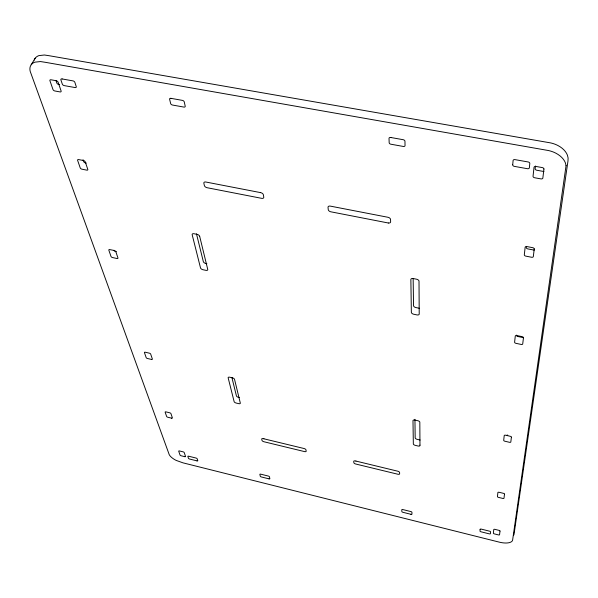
<?xml version="1.0" encoding="UTF-8"?>
<svg xmlns="http://www.w3.org/2000/svg" width="598" height="598" viewBox="0 0 598 598"><rect width="100%" height="100%" fill="white"/><g stroke="black" fill="none" stroke-linecap="round" stroke-linejoin="round"><path stroke-width="0.9" d="M516.47 335.082L516.44 335.336A1.517 0.845 14.3 0 0 517.793 336.48L522.936 337.571A1.525 0.845 14.2 0 0 523.459 337.631M526.434 246.413L526.307 247.55A1.674 1.032 13.7 0 0 527.795 248.895L533.506 250.001A1.682 1.032 13.5 0 0 534.38 250.024M535.479 165.982L535.173 168.711A1.824 1.218 13.1 0 0 536.78 170.243L542.991 171.357A1.824 1.226 12.8 0 0 543.948 171.349M31.208 64.734L35.2 58.208M59.665 84.654L58.716 84.482A1.712 0.979 32.3 0 1 56.847 83.1L56.077 80.865M260.608 192.623L205.862 182.024A2.586 1.502 26.1 0 0 203.851 183.227L204.381 185.567A2.579 1.495 26.1 0 0 206.96 187.69L261.857 198.379A2.594 1.54 24.2 0 0 263.763 197.101L263.359 194.724A2.601 1.547 24.3 0 0 260.608 192.623M86.306 163.052L85.424 162.88A1.562 0.852 29.4 0 1 83.705 161.654L83.04 159.726M413.151 278.519L416.559 279.214A2.512 1.45 17.9 0 1 419.011 281.067L419.213 314.107A2.422 1.346 17.7 0 1 416.873 314.899L413.652 314.219A2.414 1.338 17.8 0 1 411.357 312.35L410.863 279.572A2.512 1.45 18 0 1 413.151 278.519L413.547 305.675A2.407 1.346 17.8 0 0 415.827 307.544L419.041 308.224A2.407 1.353 17.7 0 0 419.4 308.276M206.841 263.696L205.824 263.479A2.317 1.241 24.4 0 1 203.357 261.73L196.465 233.818M116.423 251.698L115.616 251.526A1.413 0.718 26.6 0 1 114.069 250.457L109.838 249.613A1.428 0.725 26.7 0 0 108.806 250.121L111.026 256.505A1.413 0.71 26.5 0 0 112.581 257.566L116.991 258.508A1.413 0.718 26.4 0 0 117.941 257.917L115.818 251.683A1.428 0.725 26.6 0 0 114.3 250.555L114.009 250.293M507.119 435.03L507.777 435.187M239.387 397.558L238.52 397.356A1.958 0.897 21.7 0 1 236.449 395.981L231.904 377.562M199.68 236.352L207.738 269.399A2.332 1.233 24.3 0 1 205.981 270.356L203.014 269.735A2.325 1.233 24.4 0 1 200.532 267.979L192.152 234.64A2.422 1.323 25.2 0 1 194.051 233.736L197.183 234.379A2.422 1.323 25.2 0 1 199.68 236.352M414.945 419.333L415.176 437.878A2.041 0.957 17.3 0 0 417.105 439.321L419.818 439.964A2.041 0.964 17.2 0 0 420.125 440.023M34.228 60.114A19.517 11.242 32.9 0 1 38.825 55.629L44.409 55.001L49.328 55.749L550.422 142.87A20.594 14.001 12.6 0 1 558.039 145.583A20.751 14.105 12.6 0 1 567.405 155.136L568.1 157.969L567.995 160.884L514.063 534.134A12.977 5.449 15.4 0 1 513.652 535.15M419.968 445.099L419.968 445.547A2.048 0.957 17.3 0 1 417.995 445.996L415.274 445.353A2.048 0.957 17.3 0 1 413.338 443.91L412.986 420.678A2.115 1.017 17.4 0 1 414.907 420.058L417.77 420.715A2.115 1.017 17.3 0 1 419.826 422.143L419.968 445.099M566.067 165.609L512.643 539.927A13.014 5.412 15.5 0 1 511.38 541.766A13.111 5.457 15.5 0 1 506.603 542.999A13.014 5.412 15.5 0 1 499.644 542.229L182.988 462.845L176.201 460.415A12.162 4.896 22.1 0 1 172.575 458.21A12.05 4.851 22.1 0 1 169.197 454.57L30.221 71.424A19.42 11.093 32.7 0 1 30.244 66.632A19.592 11.19 32.7 0 1 34.834 62.17L40.432 61.557L45.358 62.312L548.291 150.502A20.683 13.948 12.7 0 1 555.946 153.23A20.848 14.06 12.7 0 1 565.364 162.783L566.067 165.609M523.467 337.721L522.712 343.97A1.525 0.837 14.2 0 1 521.12 344.426L515.954 343.327A1.525 0.837 14.4 0 1 514.601 342.183L515.282 336.083A1.532 0.852 14.4 0 1 516.799 335.53L522.032 336.629A1.54 0.852 14.2 0 1 523.474 337.721M512.718 164.719L512.71 164.884A1.831 1.226 14.3 0 0 514.407 166.379L527.414 168.711A1.839 1.233 13.6 0 0 529.342 167.836L529.806 163.538A1.846 1.241 13.6 0 0 528.258 161.983L514.833 159.599A1.839 1.241 14.3 0 0 513.091 160.57L512.718 164.719M534.246 248.947L533.311 256.624A1.689 1.032 13.6 0 1 531.532 257.245L525.806 256.123A1.682 1.032 13.8 0 1 524.311 254.785L525.149 247.295A1.697 1.046 13.8 0 1 526.845 246.548L532.654 247.677A1.704 1.046 13.6 0 1 534.246 248.947M543.941 169.017L542.842 178.092A1.831 1.218 13 0 1 540.891 178.884L534.657 177.763A1.831 1.218 13.3 0 1 533.042 176.231L534.029 167.373A1.846 1.241 13.2 0 1 535.89 166.438L542.222 167.567A1.854 1.241 12.9 0 1 543.941 169.017M500.01 531.084L499.562 534.739A1.174 0.493 15.5 0 1 498.351 534.889L494.404 533.902A1.174 0.486 15.6 0 1 493.38 533.147L493.776 529.574A1.181 0.493 15.6 0 1 494.95 529.35L498.911 530.336A1.181 0.493 15.5 0 1 500.01 531.084M480.134 529.372L479.992 531.024A1.166 0.486 15.9 0 0 480.956 531.779L489.314 533.865A1.166 0.486 15.7 0 0 490.405 533.633L490.592 531.928A1.174 0.486 15.7 0 0 489.508 531.166L481.323 529.125A1.166 0.486 15.9 0 0 480.142 529.312L480.134 529.372M504.495 494.112L503.994 498.216A1.241 0.553 15.3 0 1 502.709 498.411L498.523 497.394A1.241 0.546 15.4 0 1 497.446 496.564L497.887 492.565A1.248 0.553 15.4 0 1 499.136 492.289L503.337 493.305A1.248 0.553 15.3 0 1 504.495 494.112M511.402 437.175L510.812 442.004A1.346 0.65 14.9 0 1 509.414 442.281L504.869 441.227A1.346 0.65 15 0 1 503.703 440.292L504.226 435.576A1.353 0.658 15 0 1 505.579 435.209L510.146 436.263A1.353 0.658 14.9 0 1 511.402 437.175M390.838 137.503L390.524 137.458A1.787 1.196 20.5 0 0 389.021 138.444L389.171 142.75A1.779 1.181 20.4 0 0 390.928 144.223L403.336 146.45A1.779 1.189 19.8 0 0 405.04 145.561L404.958 141.27A1.787 1.196 19.9 0 0 403.329 139.73L390.838 137.503M62.17 78.958L61.871 78.906A1.742 1.002 32.3 0 0 60.891 79.9L62.327 84.154A1.734 0.994 32.1 0 0 64.225 85.611L75.124 87.562A1.734 1.002 31.9 0 0 76.267 86.68L74.885 82.412A1.742 1.009 32.1 0 0 73.106 80.909L62.17 78.958M171.095 98.364L170.789 98.311A1.742 1.069 29.4 0 0 169.623 99.298L170.654 103.566A1.734 1.061 29.3 0 0 172.508 105.039L183.9 107.079A1.734 1.069 28.9 0 0 185.216 106.205L184.251 101.914A1.749 1.076 29.1 0 0 182.532 100.404L171.095 98.364M56.07 80.693L51.032 79.788A1.742 0.994 32.5 0 0 49.888 80.618L53.013 89.603A1.719 0.979 32.1 0 0 54.896 90.986L60.062 91.92A1.719 0.979 32 0 0 61.108 90.978L58.118 82.21A1.734 0.994 32.3 0 0 56.272 80.73L56.07 80.693M388.334 223.002L330.672 211.774A2.616 1.585 21.7 0 1 328.257 209.636L328.025 207.259A2.624 1.592 21.8 0 1 330.402 206.131L387.923 217.268A2.654 1.63 19.5 0 1 390.546 219.429L390.629 221.768A2.646 1.622 19.5 0 1 388.334 223.002M83.354 160.496L78.667 159.591A1.585 0.86 29.5 0 0 77.576 160.257L80.252 167.971A1.57 0.852 29.3 0 0 81.978 169.197L86.792 170.138A1.57 0.852 29.2 0 0 87.794 169.369L85.23 161.849A1.585 0.867 29.4 0 0 83.541 160.533L83.354 160.496M151.511 359.435L147.549 358.516A1.248 0.568 24 0 1 146.181 357.641L144.432 352.611A1.256 0.576 24.1 0 1 145.366 352.244L149.336 353.164A1.256 0.576 24 0 1 150.689 354.106L152.355 359.002A1.241 0.568 23.9 0 1 151.511 359.435M232.301 377.794L229.796 377.218A2.033 0.949 22.1 0 0 228.137 377.749L234.147 401.684A1.966 0.89 21.7 0 0 236.225 403.059L238.766 403.657A1.966 0.897 21.6 0 0 240.314 403.067L234.536 379.349A2.033 0.949 22 0 0 232.458 377.831L232.301 377.794M355.93 461.073L355.287 460.923A1.929 0.852 18.7 0 0 353.717 461.439L353.852 462.717A1.921 0.852 18.7 0 0 355.803 464.033L397.797 474.221A1.944 0.86 17.7 0 0 399.636 473.788L399.591 472.54A1.944 0.867 17.7 0 0 397.827 471.217L355.93 461.073M197.026 460.894L189.566 459.032A1.084 0.441 22 0 1 188.467 458.277L187.854 456.476A1.091 0.441 22 0 1 188.691 456.222L196.002 458.038A1.091 0.441 21.8 0 1 197.176 458.786L197.766 460.595A1.091 0.441 21.8 0 1 197.026 460.894M171.574 418.159L167.896 417.269A1.151 0.486 22.8 0 1 166.64 416.492L165.138 412.172A1.159 0.493 22.9 0 1 166.02 411.895L169.712 412.784A1.159 0.493 22.8 0 1 170.953 413.622L172.381 417.823A1.151 0.486 22.7 0 1 171.574 418.159M269.04 478.871L261.363 476.957A1.099 0.456 20.5 0 1 260.287 476.202L259.861 474.423A1.099 0.456 20.5 0 1 260.773 474.177L268.293 476.053A1.106 0.456 20.4 0 1 269.451 476.8L269.855 478.587A1.106 0.456 20.4 0 1 269.04 478.871M263.972 438.82L263.157 438.626A1.891 0.822 20.8 0 0 261.722 439.156L262.014 440.427A1.884 0.822 20.8 0 0 263.987 441.758L304.494 451.587A1.899 0.837 19.8 0 0 306.183 451.161L305.967 449.875A1.906 0.837 19.9 0 0 304.188 448.552L263.972 438.82M410.961 514.302L402.85 512.277A1.136 0.478 17.5 0 1 401.849 511.522L401.789 509.78A1.136 0.478 17.5 0 1 402.88 509.578L410.819 511.559A1.144 0.478 17.4 0 1 411.932 512.322L411.962 514.056A1.136 0.478 17.4 0 1 410.961 514.302M184.737 456.67L181.239 455.796A1.091 0.441 22.1 0 1 180.05 455.071L178.705 451.198A1.091 0.441 22.2 0 1 179.549 450.967L183.063 451.834A1.091 0.441 22.1 0 1 184.229 452.604L185.515 456.386A1.084 0.441 22.1 0 1 184.737 456.67"/></g></svg>
